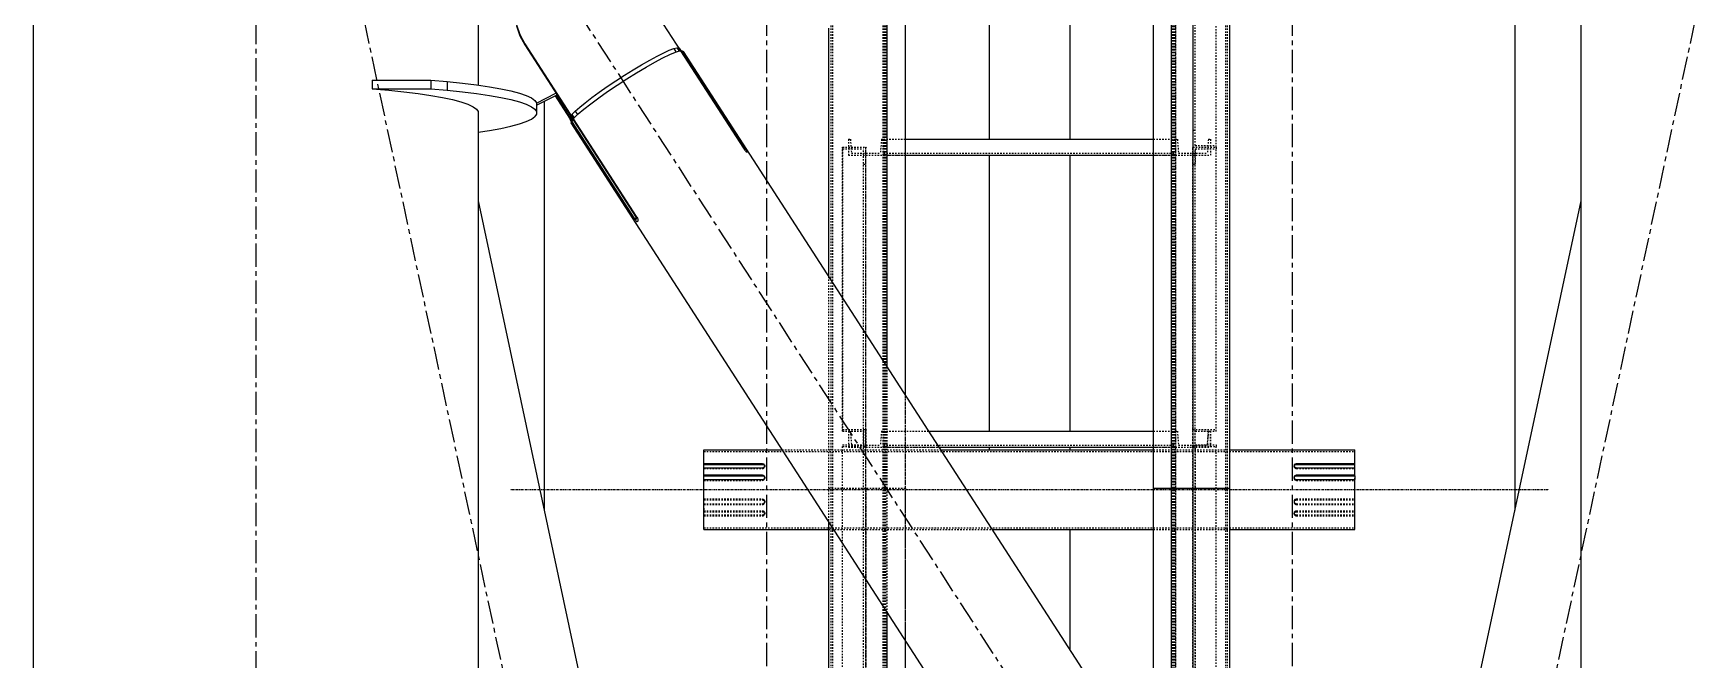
# Model space of a CAD drawing. Header units: millimetres. Extents: x 5143 to 30813, y 232 to 21408.
# Drawn here: x 22824 to 23392, y 15347 to 15562 of the extents above; entities that cross this region are included whole.
import ezdxf

# ---------------------------------------------------------------- set-up
doc = ezdxf.new("R2010")
doc.units = ezdxf.units.MM
doc.header["$LTSCALE"] = 0.25
for name, pattern in [('CENTER', [50.8, 31.75, -6.35, 6.35, -6.35]), ('XKITLINE00', [0]), ('XKITLINE02', [4, 2, -2]), ('XKITLINE03', [6, 3, -1, 1, -1])]:
    doc.linetypes.add(name, pattern=pattern)

msp = doc.modelspace()

# ---------------------------------------------------------------- linework, layer by layer
at = {"color": 8, "linetype": 'CENTER'}
for p, q in [((23075, 16877.2), (23075, 15209.12)), ((23255, 16877.2), (23255, 15209.12)), ((22900, 16010.75), (22900, 14354.32)), ((22900, 15740.27), (23075, 14920.27)), ((22900, 15740.27), (23430, 14920.27)), ((23430, 15740.27), (23255, 14920.27))]:
    msp.add_line(p, q, dxfattribs=at)
at = {"color": 1, "linetype": 'XKITLINE03'}
for p, q in [((23220.98, 16103.17), (23220.98, 15406.22)), ((23122.5, 15406.22), (23122.5, 16090.89)), ((23214.98, 16090.89), (23214.98, 15406.22)), ((23220.98, 15620.48), (23220.98, 15523.03)), ((23109, 15426.29), (23109, 15523.03)), ((23115, 15520.28), (23115, 15520.28)), ((23115, 15520.28), (23214.98, 15520.28)), ((23214.98, 15520.28), (23214.98, 15520.28)), ((23220.98, 15523.03), (23220.98, 15426.29)), ((23109, 15323.03), (23109, 15420.47)), ((23115, 15420.28), (23214.98, 15420.28)), ((23115, 15420.28), (23115, 15420.28)), ((23214.98, 15420.28), (23214.98, 15420.28)), ((23220.98, 15420.48), (23220.98, 15323.03)), ((23109, 15406.22), (23109, 13721.24)), ((23122.5, 13721.24), (23122.5, 15406.22)), ((23214.98, 15406.22), (23214.98, 13721.24)), ((23220.97, 15406.22), (23220.98, 13721.24)), ((23342.49, 15405.71), (22987.49, 15405.71))]:
    msp.add_line(p, q, dxfattribs=at)
at = {"color": 3, "linetype": 'XKITLINE02'}
for p, q in [((23115, 15406.22), (23115, 16090.89)), ((23115.85, 15406.22), (23115.85, 16090.89)), ((23122.5, 15406.22), (23122.5, 16090.89)), ((23214.13, 15406.22), (23214.13, 16090.89)), ((23214.53, 15406.22), (23214.53, 16090.12)), ((23214.98, 15406.22), (23214.98, 16090.89)), ((23215.06, 15406.22), (23215.06, 16090.06)), ((23232.3, 15406.22), (23232.3, 16090.06)), ((23232.83, 15406.22), (23232.83, 16090.12)), ((23207.48, 15406.22), (23207.48, 16028.83)), ((23122.5, 15406.22), (23122.5, 15976.69)), ((23207.48, 15406.22), (23207.48, 15763.1)), ((23220.98, 15626.28), (23220.98, 15528.83)), ((23221.78, 15523.61), (23221.78, 15626.28)), ((23220.98, 15620.48), (23220.98, 15523.03)), ((23228.98, 15523.03), (23228.98, 15621.06)), ((23114.92, 15406.22), (23114.92, 15582.49)), ((23115, 15406.22), (23115, 15583.87)), ((23115.45, 15406.22), (23115.45, 15583.02)), ((23097.68, 15406.22), (23097.68, 15565.26)), ((23097.15, 15406.22), (23097.15, 15564.72)), ((23103, 15525.78), (23103.68, 15525.78)), ((23103, 15525.78), (23103, 15520.28)), ((23103, 15525.78), (23103, 15520.28)), ((23103.68, 15525.78), (23104.06, 15520.98)), ((23103.68, 15525.78), (23104.06, 15520.98)), ((23114.32, 15525.78), (23113.94, 15520.98)), ((23114.32, 15525.78), (23113.94, 15520.98)), ((23114.32, 15525.78), (23115, 15525.78)), ((23115, 15525.78), (23115, 15520.28)), ((23115, 15525.78), (23115, 15520.28)), ((23115, 15520.28), (23115, 15525.78)), ((23115, 15525.78), (23122.5, 15525.78)), ((23207.48, 15525.78), (23214.98, 15525.78)), ((23214.98, 15525.78), (23214.98, 15520.28)), ((23214.98, 15525.78), (23215.66, 15525.78)), ((23214.98, 15525.78), (23214.98, 15520.28)), ((23214.98, 15520.28), (23214.98, 15525.78)), ((23215.66, 15525.78), (23216.04, 15520.98)), ((23215.66, 15525.78), (23216.04, 15520.98)), ((23220.98, 15528.83), (23220.98, 15523.03)), ((23220.98, 15528.83), (23221.78, 15528.83)), ((23226.3, 15525.78), (23225.92, 15520.98)), ((23226.3, 15525.78), (23225.92, 15520.98)), ((23226.3, 15525.78), (23226.98, 15525.78)), ((23226.98, 15525.78), (23226.98, 15520.28)), ((23226.98, 15525.78), (23226.98, 15520.28)), ((23101, 15425.71), (23101, 15523.03)), ((23101, 15523.03), (23109, 15523.03)), ((23101, 15522.44), (23101, 15425.71)), ((23101, 15522.44), (23108.2, 15522.44)), ((23103, 15520.28), (23115, 15520.28)), ((23104.06, 15520.98), (23113.94, 15520.98)), ((23108.2, 15420.46), (23108.2, 15522.44)), ((23109, 15420.46), (23109, 15523.03)), ((23115, 15520.98), (23214.98, 15520.98)), ((23115, 15520.28), (23122.5, 15520.28)), ((23207.48, 15520.28), (23214.98, 15520.28)), ((23214.98, 15520.28), (23226.98, 15520.28)), ((23216.04, 15520.98), (23225.92, 15520.98)), ((23220.98, 15523.03), (23228.98, 15523.03)), ((23220.98, 15517.2), (23220.98, 15523.03)), ((23220.98, 15523.03), (23228.98, 15523.03)), ((23220.98, 15420.46), (23220.98, 15520.98)), ((23221.78, 15523.61), (23228.98, 15523.61)), ((23221.78, 15522.44), (23221.78, 15517.2)), ((23221.78, 15522.44), (23228.98, 15522.44)), ((23221.78, 15420.46), (23221.78, 15522.44)), ((23228.98, 15523.03), (23228.98, 15522.44)), ((23228.98, 15425.71), (23228.98, 15523.03)), ((23108.2, 15517.2), (23109, 15517.2)), ((23220.98, 15517.2), (23221.78, 15517.2)), ((23096.3, 15406.22), (23096.3, 15478.55)), ((23116.3, 15406.22), (23116.3, 15447.61)), ((23122.5, 15406.22), (23122.5, 15438.02)), ((23101, 15426.29), (23109, 15426.29)), ((23101, 15425.71), (23108.2, 15425.71)), ((23103, 15425.78), (23103.68, 15425.78)), ((23103, 15425.78), (23103, 15420.28)), ((23103, 15425.78), (23103, 15420.28)), ((23103.68, 15425.78), (23104.06, 15420.98)), ((23103.68, 15425.78), (23104.06, 15420.98)), ((23108.2, 15323.61), (23108.2, 15426.28)), ((23108.2, 15426.28), (23109, 15426.28)), ((23108.2, 15425.71), (23108.2, 15420.46)), ((23109, 15426.29), (23109, 15420.46)), ((23109, 15323.03), (23109, 15426.28)), ((23114.32, 15425.78), (23113.94, 15420.98)), ((23114.32, 15425.78), (23113.94, 15420.98)), ((23114.32, 15425.78), (23115, 15425.78)), ((23115, 15420.28), (23115, 15425.78)), ((23115, 15425.78), (23130.41, 15425.78)), ((23115, 15425.78), (23115, 15420.28)), ((23115, 15425.78), (23115, 15420.28)), ((23207.48, 15425.78), (23214.98, 15425.78)), ((23214.98, 15420.28), (23214.98, 15425.78)), ((23214.98, 15425.78), (23214.98, 15420.28)), ((23214.98, 15425.78), (23215.66, 15425.78)), ((23214.98, 15425.78), (23214.98, 15420.28)), ((23215.66, 15425.78), (23216.04, 15420.98)), ((23215.66, 15425.78), (23216.04, 15420.98)), ((23220.98, 15426.29), (23228.98, 15426.29)), ((23220.98, 15420.48), (23220.98, 15426.28)), ((23220.98, 15426.28), (23221.78, 15426.28)), ((23221.78, 15323.61), (23221.78, 15426.28)), ((23221.78, 15425.71), (23228.98, 15425.71)), ((23225.92, 15420.98), (23226.3, 15425.78)), ((23226.3, 15425.78), (23225.92, 15420.98)), ((23226.3, 15425.78), (23226.98, 15425.78)), ((23226.98, 15420.28), (23226.98, 15425.78)), ((23226.98, 15425.78), (23226.98, 15420.28)), ((23053.5, 15418.75), (23276.47, 15418.75)), ((23080.28, 15419.35), (23134.57, 15419.35)), ((23101, 15323.03), (23101, 15421.06)), ((23101, 15421.06), (23108.2, 15421.06)), ((23101, 15420.47), (23109, 15420.47)), ((23103, 15420.28), (23115, 15420.28)), ((23104.06, 15420.98), (23113.94, 15420.98)), ((23108.2, 15420.46), (23109, 15420.46)), ((23115, 15420.98), (23214.98, 15420.98)), ((23115, 15420.28), (23133.97, 15420.28)), ((23207.48, 15420.28), (23214.98, 15420.28)), ((23207.48, 15419.35), (23233.68, 15419.35)), ((23214.98, 15420.28), (23226.98, 15420.28)), ((23216.04, 15420.98), (23225.92, 15420.98)), ((23220.98, 15420.98), (23220.98, 15328.83)), ((23220.98, 15420.48), (23228.98, 15420.48)), ((23220.98, 15323.03), (23220.98, 15420.48)), ((23220.98, 15420.46), (23221.78, 15420.46)), ((23221.78, 15421.06), (23228.98, 15421.06)), ((23221.78, 15420.98), (23221.78, 15328.83)), ((23228.98, 15421.06), (23228.98, 15420.48)), ((23228.98, 15323.03), (23228.98, 15421.06)), ((23053.5, 15414.36), (23053.5, 15416.69)), ((23053.5, 15413.46), (23053.5, 15415.6)), ((23053.5, 15412.97), (23073.5, 15412.97)), ((23073.5, 15413.25), (23073.5, 15412.97)), ((23073.5, 15412.97), (23073.77, 15413)), ((23073.77, 15413.29), (23073.77, 15413)), ((23073.77, 15413), (23074, 15413.1)), ((23074, 15414.53), (23074.02, 15414.51)), ((23074, 15413.1), (23074.19, 15413.26)), ((23074.31, 15413.46), (23074.19, 15413.26)), ((23074.35, 15413.68), (23074.31, 15413.46)), ((23074.35, 15413.68), (23074.33, 15413.82)), ((23074.35, 15413.96), (23074.35, 15413.68)), ((23255.62, 15413.96), (23255.62, 15413.68)), ((23255.62, 15413.68), (23255.65, 15413.82)), ((23255.62, 15413.68), (23255.66, 15413.46)), ((23255.66, 15413.46), (23255.78, 15413.26)), ((23255.78, 15413.26), (23255.97, 15413.11)), ((23255.97, 15413.11), (23256.21, 15413)), ((23256.21, 15413.29), (23256.21, 15413)), ((23256.21, 15413), (23256.47, 15412.97)), ((23256.47, 15413.25), (23256.47, 15412.97)), ((23256.47, 15412.97), (23276.47, 15412.97)), ((23276.47, 15413.46), (23276.47, 15414.36)), ((23053.5, 15408.88), (23073.5, 15408.88)), ((23053.5, 15402.24), (23053.5, 15406.22)), ((23073.5, 15409.18), (23073.5, 15408.88)), ((23073.5, 15408.88), (23073.77, 15408.92)), ((23073.77, 15408.92), (23074, 15409.05)), ((23074.04, 15409.09), (23074, 15409.05)), ((23074.04, 15409.09), (23074.19, 15409.23)), ((23074.31, 15409.45), (23074.19, 15409.23)), ((23074.35, 15409.7), (23074.31, 15409.45)), ((23074.35, 15409.7), (23074.33, 15409.84)), ((23074.35, 15409.98), (23074.35, 15409.7)), ((23096.3, 15406.22), (23116.3, 15406.22)), ((23096.3, 14943.1), (23096.3, 15406.22)), ((23096.3, 15406.22), (23116.3, 15406.22)), ((23097.15, 13721.24), (23097.15, 15406.22)), ((23097.68, 13721.24), (23097.68, 15406.22)), ((23114.92, 13721.24), (23114.92, 15406.22)), ((23115, 13721.24), (23115, 15406.22)), ((23115, 15406.22), (23122.5, 15406.22)), ((23115, 15406.22), (23122.5, 15406.22)), ((23115.45, 13721.24), (23115.45, 15406.22)), ((23115.85, 13721.24), (23115.85, 15406.22)), ((23116.3, 13723.56), (23116.3, 15406.22)), ((23122.5, 14302.1), (23122.5, 15406.22)), ((23207.48, 15406.22), (23214.98, 15406.22)), ((23207.48, 15406.22), (23214.98, 15406.22)), ((23214.13, 13721.24), (23214.13, 15406.22)), ((23214.53, 13721.24), (23214.52, 15406.22)), ((23214.98, 13721.24), (23214.98, 15406.22)), ((23215.06, 13721.24), (23215.06, 15406.22)), ((23232.3, 13721.24), (23232.29, 15406.22)), ((23232.83, 13721.24), (23232.82, 15406.22)), ((23255.62, 15409.98), (23255.62, 15409.7)), ((23255.62, 15409.7), (23255.65, 15409.84)), ((23255.62, 15409.7), (23255.66, 15409.45)), ((23255.66, 15409.45), (23255.78, 15409.23)), ((23255.78, 15409.23), (23255.94, 15409.09)), ((23255.94, 15409.09), (23255.97, 15409.05)), ((23255.97, 15409.05), (23256.21, 15408.92)), ((23256.21, 15408.92), (23256.47, 15408.88)), ((23256.47, 15409.18), (23256.47, 15408.88)), ((23256.47, 15408.88), (23276.47, 15408.88)), ((23276.47, 15409.18), (23276.47, 15410.92)), ((23276.47, 15402.24), (23276.47, 15406.22)), ((23053.5, 15402.53), (23073.5, 15402.53)), ((23053.5, 15402.24), (23073.5, 15402.24)), ((23053.5, 15400.92), (23073.5, 15400.92)), ((23053.5, 15400.64), (23073.5, 15400.64)), ((23073.5, 15402.53), (23073.77, 15402.49)), ((23073.5, 15402.53), (23073.5, 15402.24)), ((23073.5, 15402.24), (23073.77, 15402.17)), ((23073.5, 15400.92), (23073.77, 15400.96)), ((23073.5, 15400.92), (23073.5, 15400.64)), ((23073.5, 15400.64), (23073.77, 15400.68)), ((23073.77, 15402.49), (23074, 15402.36)), ((23073.77, 15402.17), (23074, 15402.08)), ((23073.77, 15400.96), (23074, 15401.07)), ((23073.77, 15400.96), (23073.77, 15400.68)), ((23073.77, 15400.68), (23074, 15400.79)), ((23074, 15402.36), (23074.04, 15402.33)), ((23074, 15402.08), (23074.19, 15401.9)), ((23074, 15401.07), (23074.19, 15401.25)), ((23074, 15400.79), (23074.19, 15400.97)), ((23074.04, 15402.33), (23074.19, 15402.18)), ((23074.19, 15402.18), (23074.31, 15401.96)), ((23074.19, 15401.9), (23074.31, 15401.68)), ((23074.31, 15401.47), (23074.19, 15401.25)), ((23074.31, 15401.19), (23074.19, 15400.97)), ((23074.31, 15401.96), (23074.35, 15401.72)), ((23074.35, 15401.72), (23074.31, 15401.47)), ((23074.31, 15401.68), (23074.35, 15401.44)), ((23074.35, 15401.44), (23074.31, 15401.19)), ((23074.35, 15401.72), (23074.35, 15401.44)), ((23255.66, 15401.96), (23255.62, 15401.72)), ((23255.62, 15401.72), (23255.66, 15401.47)), ((23255.62, 15401.72), (23255.62, 15401.44)), ((23255.66, 15401.68), (23255.62, 15401.44)), ((23255.62, 15401.44), (23255.66, 15401.19)), ((23255.78, 15402.18), (23255.66, 15401.96)), ((23255.78, 15401.9), (23255.66, 15401.68)), ((23255.66, 15401.47), (23255.78, 15401.25)), ((23255.66, 15401.19), (23255.78, 15400.97)), ((23255.78, 15402.18), (23255.94, 15402.33)), ((23255.78, 15401.9), (23255.97, 15402.08)), ((23255.78, 15401.25), (23255.97, 15401.07)), ((23255.78, 15400.97), (23255.97, 15400.79)), ((23255.97, 15402.36), (23255.94, 15402.33)), ((23255.97, 15402.36), (23256.21, 15402.49)), ((23255.97, 15402.08), (23256.21, 15402.17)), ((23255.97, 15401.07), (23256.21, 15400.96)), ((23255.97, 15400.79), (23256.21, 15400.68)), ((23256.21, 15402.49), (23256.47, 15402.53)), ((23256.21, 15402.17), (23256.47, 15402.24)), ((23256.21, 15400.96), (23256.47, 15400.92)), ((23256.21, 15400.96), (23256.21, 15400.68)), ((23256.21, 15400.68), (23256.47, 15400.64)), ((23256.47, 15402.53), (23276.47, 15402.53)), ((23256.47, 15402.53), (23256.47, 15402.24)), ((23256.47, 15402.24), (23276.47, 15402.24)), ((23256.47, 15400.92), (23276.47, 15400.92)), ((23256.47, 15400.92), (23256.47, 15400.64)), ((23256.47, 15400.64), (23276.47, 15400.64)), ((23053.5, 15399.33), (23053.5, 15398.16)), ((23053.5, 15398.44), (23073.5, 15398.44)), ((23053.5, 15398.16), (23073.5, 15398.16)), ((23053.5, 15397.05), (23073.5, 15397.05)), ((23053.5, 15396.76), (23073.5, 15396.76)), ((23073.5, 15398.44), (23073.77, 15398.41)), ((23073.5, 15398.44), (23073.5, 15398.16)), ((23073.5, 15398.16), (23073.77, 15398.13)), ((23073.5, 15397.05), (23073.77, 15397.08)), ((23073.5, 15397.05), (23073.5, 15396.76)), ((23073.5, 15396.76), (23073.77, 15396.8)), ((23073.77, 15398.41), (23074, 15398.31)), ((23073.77, 15398.41), (23073.77, 15398.13)), ((23073.77, 15398.13), (23074, 15398.03)), ((23073.77, 15397.08), (23074, 15397.17)), ((23073.77, 15396.8), (23074, 15396.88)), ((23074, 15398.31), (23074.19, 15398.15)), ((23074, 15398.03), (23074.19, 15397.87)), ((23074, 15397.17), (23074.04, 15397.19)), ((23074, 15396.88), (23074.19, 15397.04)), ((23074.04, 15397.19), (23074.19, 15397.32)), ((23074.19, 15398.15), (23074.31, 15397.96)), ((23074.19, 15397.87), (23074.31, 15397.68)), ((23074.31, 15397.52), (23074.19, 15397.32)), ((23074.31, 15397.24), (23074.19, 15397.04)), ((23074.31, 15397.96), (23074.35, 15397.74)), ((23074.35, 15397.46), (23074.31, 15397.68)), ((23074.33, 15397.6), (23074.31, 15397.52)), ((23074.35, 15397.46), (23074.31, 15397.24)), ((23074.35, 15397.74), (23074.33, 15397.6)), ((23074.35, 15397.74), (23074.35, 15397.46)), ((23255.66, 15397.96), (23255.62, 15397.74)), ((23255.62, 15397.74), (23255.65, 15397.6)), ((23255.62, 15397.74), (23255.62, 15397.46)), ((23255.62, 15397.46), (23255.66, 15397.68)), ((23255.62, 15397.46), (23255.66, 15397.24)), ((23255.65, 15397.6), (23255.66, 15397.52)), ((23255.78, 15398.15), (23255.66, 15397.96)), ((23255.78, 15397.87), (23255.66, 15397.68)), ((23255.66, 15397.52), (23255.78, 15397.32)), ((23255.66, 15397.24), (23255.78, 15397.04)), ((23255.78, 15398.15), (23255.97, 15398.31)), ((23255.78, 15397.87), (23255.97, 15398.03)), ((23255.78, 15397.32), (23255.94, 15397.19)), ((23255.78, 15397.04), (23255.97, 15396.89)), ((23255.94, 15397.19), (23255.97, 15397.17)), ((23255.97, 15398.31), (23256.21, 15398.41)), ((23255.97, 15398.03), (23256.21, 15398.13)), ((23255.97, 15397.17), (23256.21, 15397.08)), ((23255.97, 15396.89), (23256.21, 15396.8)), ((23256.21, 15398.41), (23256.47, 15398.44)), ((23256.21, 15398.41), (23256.21, 15398.13)), ((23256.21, 15398.13), (23256.47, 15398.16)), ((23256.21, 15397.08), (23256.47, 15397.05)), ((23256.21, 15396.8), (23256.47, 15396.76)), ((23256.47, 15398.44), (23276.47, 15398.44)), ((23256.47, 15398.44), (23256.47, 15398.16)), ((23256.47, 15398.16), (23276.47, 15398.16)), ((23256.47, 15397.05), (23276.47, 15397.05)), ((23256.47, 15397.05), (23256.47, 15396.76)), ((23256.47, 15396.76), (23276.47, 15396.76)), ((23053.5, 15393.64), (23053.5, 15393.75)), ((23053.5, 15392.67), (23276.47, 15392.67)), ((23096.3, 15392.07), (23152.2, 15392.07)), ((23207.48, 15392.07), (23233.67, 15392.07)), ((23276.47, 15393.64), (23276.47, 15393.75))]:
    msp.add_line(p, q, dxfattribs=at)
at = {"color": 7, "linetype": 'XKITLINE00'}
for p, q in [((23122.5, 15438.02), (23122.5, 15717.45)), ((23207.48, 15406.22), (23207.48, 15717.45)), ((23213.68, 15406.22), (23213.68, 15717.45)), ((23233.68, 15406.22), (23233.68, 15717.45)), ((23116.3, 15447.61), (23116.3, 15583.87)), ((23096.3, 15478.55), (23096.3, 15563.87)), ((23122.5, 15525.78), (23207.48, 15525.78)), ((23122.5, 15520.28), (23207.48, 15520.28)), ((23130.41, 15425.78), (23207.48, 15425.78)), ((23053.5, 15419.35), (23080.28, 15419.35)), ((23053.5, 15413.46), (23053.5, 15419.35)), ((23133.97, 15420.28), (23207.48, 15420.28)), ((23134.57, 15419.35), (23207.48, 15419.35)), ((23233.68, 15419.35), (23276.47, 15419.35)), ((23276.47, 15413.46), (23276.47, 15419.35)), ((23053.5, 15414.66), (23073.5, 15414.66)), ((23053.5, 15414.36), (23073.5, 15414.36)), ((23053.5, 15410.49), (23053.5, 15413.46)), ((23053.5, 15413.25), (23073.5, 15413.25)), ((23073.5, 15414.66), (23073.77, 15414.61)), ((23073.5, 15414.66), (23073.5, 15414.36)), ((23073.5, 15414.36), (23073.77, 15414.33)), ((23073.5, 15413.25), (23073.77, 15413.29)), ((23073.77, 15414.61), (23074, 15414.53)), ((23073.77, 15414.33), (23074, 15414.24)), ((23073.77, 15413.29), (23074, 15413.39)), ((23074, 15414.24), (23074.04, 15414.22)), ((23074, 15413.39), (23074.19, 15413.54)), ((23074.02, 15414.51), (23074.19, 15414.37)), ((23074.04, 15414.22), (23074.19, 15414.09)), ((23074.19, 15414.37), (23074.31, 15414.18)), ((23074.19, 15414.09), (23074.31, 15413.9)), ((23074.31, 15413.74), (23074.19, 15413.54)), ((23074.31, 15414.18), (23074.35, 15413.96)), ((23074.35, 15413.96), (23074.31, 15413.74)), ((23074.33, 15413.82), (23074.31, 15413.9)), ((23255.66, 15414.18), (23255.62, 15413.96)), ((23255.62, 15413.96), (23255.66, 15413.74)), ((23255.65, 15413.82), (23255.66, 15413.9)), ((23255.78, 15414.37), (23255.66, 15414.18)), ((23255.78, 15414.09), (23255.66, 15413.9)), ((23255.66, 15413.74), (23255.78, 15413.54)), ((23255.78, 15414.37), (23255.97, 15414.53)), ((23255.78, 15414.09), (23255.94, 15414.22)), ((23255.78, 15413.54), (23255.97, 15413.39)), ((23255.94, 15414.22), (23255.97, 15414.24)), ((23255.97, 15414.53), (23256.21, 15414.61)), ((23255.97, 15414.24), (23256.21, 15414.33)), ((23255.97, 15413.39), (23256.21, 15413.29)), ((23256.21, 15414.61), (23256.47, 15414.66)), ((23256.21, 15414.33), (23256.47, 15414.36)), ((23256.21, 15413.29), (23256.47, 15413.25)), ((23256.47, 15414.66), (23276.47, 15414.66)), ((23256.47, 15414.66), (23256.47, 15414.36)), ((23256.47, 15414.36), (23276.47, 15414.36)), ((23256.47, 15413.25), (23276.47, 15413.25)), ((23276.47, 15410.49), (23276.47, 15413.46)), ((23053.5, 15410.78), (23073.5, 15410.78)), ((23053.5, 15410.49), (23073.5, 15410.49)), ((23053.5, 15409.18), (23053.5, 15410.49)), ((23053.5, 15406.22), (23053.5, 15409.18)), ((23053.5, 15409.18), (23073.5, 15409.18)), ((23053.5, 15400.25), (23053.5, 15406.22)), ((23073.5, 15410.78), (23073.77, 15410.74)), ((23073.5, 15410.78), (23073.5, 15410.49)), ((23073.5, 15410.49), (23073.77, 15410.46)), ((23073.5, 15409.18), (23073.77, 15409.24)), ((23073.77, 15410.74), (23074, 15410.62)), ((23073.77, 15410.74), (23073.77, 15410.46)), ((23073.77, 15410.46), (23074, 15410.34)), ((23073.77, 15409.24), (23074, 15409.33)), ((23074, 15410.62), (23074.19, 15410.45)), ((23074, 15410.34), (23074.19, 15410.17)), ((23074, 15409.33), (23074.19, 15409.51)), ((23074.19, 15410.45), (23074.31, 15410.22)), ((23074.19, 15410.17), (23074.31, 15409.94)), ((23074.31, 15409.73), (23074.19, 15409.51)), ((23074.31, 15410.22), (23074.35, 15409.98)), ((23074.35, 15409.98), (23074.31, 15409.73)), ((23074.33, 15409.84), (23074.31, 15409.94)), ((23207.48, 15406.22), (23213.67, 15406.22)), ((23207.48, 15306.54), (23207.48, 15406.22)), ((23207.48, 15406.22), (23213.67, 15406.22)), ((23213.67, 15406.22), (23233.67, 15406.22)), ((23213.68, 15296.95), (23213.67, 15406.22)), ((23213.68, 15406.22), (23233.68, 15406.22)), ((23233.68, 15266.01), (23233.67, 15406.22)), ((23255.66, 15410.23), (23255.62, 15409.98)), ((23255.62, 15409.98), (23255.66, 15409.73)), ((23255.65, 15409.84), (23255.66, 15409.94)), ((23255.78, 15410.45), (23255.66, 15410.23)), ((23255.78, 15410.17), (23255.66, 15409.94)), ((23255.66, 15409.73), (23255.78, 15409.51)), ((23255.78, 15410.45), (23255.97, 15410.62)), ((23255.78, 15410.17), (23255.97, 15410.34)), ((23255.78, 15409.51), (23255.97, 15409.33)), ((23255.97, 15410.62), (23256.21, 15410.74)), ((23255.97, 15410.34), (23256.21, 15410.46)), ((23255.97, 15409.33), (23256.21, 15409.24)), ((23256.21, 15410.74), (23256.47, 15410.78)), ((23256.21, 15410.74), (23256.21, 15410.46)), ((23256.21, 15410.46), (23256.47, 15410.49)), ((23256.21, 15409.24), (23256.47, 15409.18)), ((23256.47, 15410.78), (23276.47, 15410.78)), ((23256.47, 15410.78), (23256.47, 15410.49)), ((23256.47, 15410.49), (23276.47, 15410.49)), ((23256.47, 15409.18), (23276.47, 15409.18)), ((23276.47, 15410.49), (23276.47, 15409.18)), ((23276.47, 15406.22), (23276.47, 15409.18)), ((23276.47, 15400.25), (23276.47, 15406.22)), ((23053.5, 15393.64), (23053.5, 15400.25)), ((23276.47, 15393.64), (23276.47, 15400.25)), ((23096.3, 14943.1), (23096.3, 15394.56)), ((23053.5, 15392.07), (23053.5, 15393.64)), ((23053.5, 15392.07), (23096.3, 15392.07)), ((23152.2, 15392.07), (23207.48, 15392.07)), ((23233.67, 15392.07), (23276.47, 15392.07)), ((23276.47, 15392.07), (23276.47, 15393.64)), ((23116.3, 14943.1), (23116.3, 15363.62)), ((23122.5, 14943.1), (23122.5, 15354.03))]:
    msp.add_line(p, q, dxfattribs=at)
at = {"color": 8, "linetype": 'XKITLINE00'}
for p, q in [((23331.2, 15706.65), (23331.2, 15398.75)), ((23353.8, 15704.03), (23353.8, 15132.31)), ((22823.8, 15691.81), (22823.8, 14354.32)), ((22976.19, 15637.34), (22976.2, 15544.33)), ((23151.2, 15620.28), (23151.2, 15525.78)), ((23178.8, 15620.28), (23178.8, 15525.78)), ((23028.85, 15581.81), (23045.46, 15556.1)), ((22989.32, 15565.01), (22990.46, 15561.63)), ((22989.32, 15564.63), (22990.46, 15561.24)), ((22990.46, 15561.63), (22990.46, 15561.24)), ((22990.46, 15561.63), (22992.14, 15558.47)), ((22990.46, 15561.24), (22992.14, 15558.09)), ((22992.14, 15558.47), (23008.77, 15532.75)), ((22992.14, 15558.47), (22992.14, 15558.09)), ((22992.14, 15558.09), (23030.35, 15498.97)), ((23034.94, 15552.86), (23037.48, 15554.24)), ((23036.74, 15552.23), (23039.48, 15553.68)), ((23037.48, 15554.24), (23039.73, 15555.38)), ((23039.48, 15553.68), (23041.85, 15554.83)), ((23039.73, 15555.38), (23041.65, 15556.25)), ((23041.65, 15556.25), (23043.18, 15556.83)), ((23041.85, 15554.83), (23043.78, 15555.64)), ((23043.18, 15556.83), (23044.28, 15557.12)), ((23043.18, 15556.83), (23043.92, 15555.69)), ((23043.78, 15555.64), (23045.19, 15556.08)), ((23044.28, 15557.12), (23044.99, 15556.02)), ((23044.84, 15557.06), (23044.91, 15557.1)), ((23044.91, 15557.1), (23045.07, 15556.99)), ((23044.91, 15557.1), (23045.71, 15555.85)), ((23045.07, 15556.99), (23045.78, 15555.89)), ((23045.19, 15556.08), (23045.47, 15556.1)), ((23045.47, 15556.1), (23067.06, 15522.7)), ((23045.66, 15555.81), (23046.1, 15556.1)), ((23045.66, 15555.81), (23045.71, 15555.85)), ((23046.1, 15556.1), (23046.35, 15555.83)), ((23046.1, 15556.1), (23067.69, 15522.7)), ((23046.35, 15555.83), (23322.11, 15129.19)), ((23026.31, 15547.69), (23029.29, 15549.55)), ((23027.12, 15546.5), (23030.46, 15548.58)), ((23029.29, 15549.55), (23032.19, 15551.29)), ((23030.46, 15548.58), (23033.7, 15550.51)), ((23032.19, 15551.29), (23034.94, 15552.86)), ((23033.7, 15550.51), (23036.74, 15552.23)), ((22939.95, 15546.04), (22959.95, 15546.04)), ((22939.95, 15546.04), (22939.95, 15543.07)), ((22939.95, 15543.07), (22945.55, 15542.58)), ((22939.95, 15543.07), (22959.95, 15543.07)), ((22945.55, 15542.58), (22950.79, 15542.04)), ((22959.95, 15546.04), (22965.55, 15545.56)), ((22959.95, 15546.04), (22959.95, 15543.07)), ((22959.95, 15543.07), (22965.55, 15542.58)), ((22965.55, 15545.56), (22970.79, 15545.02)), ((22965.55, 15545.56), (22965.55, 15542.58)), ((22965.55, 15542.58), (22970.79, 15542.04)), ((22970.79, 15545.02), (22975.63, 15544.41)), ((22975.63, 15544.41), (22980.04, 15543.76)), ((22980.04, 15543.76), (22983.97, 15543.06)), ((22983.97, 15543.06), (22987.4, 15542.32)), ((22987.4, 15542.32), (22990.3, 15541.54)), ((23017.5, 15540), (23020.54, 15542.14)), ((23017.68, 15541.88), (23020.43, 15543.81)), ((23020.43, 15543.81), (23023.33, 15545.76)), ((23020.54, 15542.14), (23023.78, 15544.33)), ((23023.33, 15545.76), (23026.31, 15547.69)), ((23023.78, 15544.33), (23027.12, 15546.5)), ((22950.79, 15542.04), (22955.63, 15541.44)), ((22955.63, 15541.44), (22960.04, 15540.79)), ((22960.04, 15540.79), (22963.97, 15540.09)), ((22963.97, 15540.09), (22967.4, 15539.34)), ((22967.4, 15539.34), (22970.3, 15538.57)), ((22970.3, 15538.57), (22972.65, 15537.76)), ((22970.79, 15542.04), (22975.63, 15541.44)), ((22972.65, 15537.76), (22974.43, 15536.93)), ((22974.43, 15536.93), (22975.62, 15536.08)), ((22975.63, 15541.44), (22980.04, 15540.79)), ((22980.04, 15540.79), (22983.97, 15540.09)), ((22983.97, 15540.09), (22987.4, 15539.34)), ((22987.4, 15539.34), (22990.3, 15538.57)), ((22990.3, 15541.54), (22992.65, 15540.74)), ((22990.3, 15538.57), (22992.65, 15537.76)), ((22992.65, 15540.74), (22994.43, 15539.91)), ((22992.65, 15537.76), (22994.43, 15536.93)), ((22994.43, 15539.91), (22995.62, 15539.06)), ((22994.43, 15536.93), (22995.62, 15536.08)), ((22995.62, 15539.06), (22996.22, 15538.2)), ((22996.22, 15538.17), (23002.85, 15541.53)), ((22996.22, 15537.4), (23003.22, 15540.95)), ((22996.22, 15538.2), (22996.22, 15535.23)), ((22998.8, 15538.71), (22998.8, 15398.75)), ((23002.6, 15540.64), (23007.52, 15533.02)), ((23002.79, 15540.73), (23007.61, 15533.26)), ((23009.44, 15535.38), (23010.97, 15536.74)), ((23010.97, 15536.74), (23012.89, 15538.3)), ((23012.38, 15536.09), (23014.75, 15537.96)), ((23012.89, 15538.3), (23015.14, 15540.03)), ((23014.75, 15537.96), (23017.5, 15540)), ((23015.14, 15540.03), (23017.68, 15541.88)), ((22975.62, 15536.08), (22976.22, 15535.23)), ((22976.2, 15535.26), (22976.2, 14963.53)), ((22976.22, 15534.36), (22976.2, 15534.33)), ((22976.22, 15535.23), (22976.22, 15534.36)), ((22987.4, 15530.25), (22990.3, 15531.02)), ((22990.3, 15531.02), (22992.65, 15531.83)), ((22992.65, 15531.83), (22994.43, 15532.66)), ((22994.43, 15532.66), (22995.62, 15533.51)), ((22995.62, 15536.08), (22996.22, 15535.23)), ((22996.22, 15534.37), (22995.62, 15533.51)), ((22996.22, 15535.23), (22996.22, 15534.37)), ((23007.55, 15533.13), (23007.49, 15532.88)), ((23007.49, 15532.88), (23007.55, 15532.7)), ((23007.71, 15533.45), (23007.55, 15533.13)), ((23007.55, 15533.13), (23008.26, 15532.03)), ((23007.55, 15532.7), (23008.09, 15531.86)), ((23007.71, 15533.45), (23007.96, 15533.61)), ((23007.71, 15533.45), (23008.52, 15532.2)), ((23008.13, 15531.95), (23007.88, 15531.36)), ((23007.88, 15531.36), (23283.64, 15104.72)), ((23008.13, 15531.95), (23008.77, 15532.36)), ((23008.13, 15531.95), (23029.72, 15498.55)), ((23009.44, 15535.38), (23008.33, 15534.26)), ((23008.33, 15534.26), (23009.07, 15533.12)), ((23008.52, 15532.2), (23008.77, 15532.36)), ((23009.04, 15533.09), (23008.77, 15532.77)), ((23008.77, 15532.77), (23030.36, 15499.36)), ((23008.77, 15532.75), (23008.77, 15532.6)), ((23008.77, 15532.6), (23008.84, 15532.66)), ((23008.77, 15532.6), (23030.35, 15499.2)), ((23009.04, 15533.09), (23010.46, 15534.45)), ((23009.44, 15535.38), (23010.2, 15534.2)), ((23010.46, 15534.45), (23012.38, 15536.09)), ((22976.2, 15528.24), (22980.04, 15528.8)), ((22980.04, 15528.8), (22983.97, 15529.5)), ((22983.97, 15529.5), (22987.4, 15530.25)), ((23067.06, 15522.7), (23067.27, 15522.38)), ((23067.25, 15522.42), (23067.68, 15522.69)), ((23067.27, 15522.38), (23067.5, 15522.08)), ((23067.48, 15522.12), (23067.89, 15522.38)), ((23067.5, 15522.08), (23067.72, 15521.82)), ((23067.69, 15522.7), (23067.9, 15522.38)), ((23067.72, 15521.82), (23067.92, 15521.61)), ((23067.9, 15522.38), (23068.08, 15522.09)), ((23067.92, 15521.61), (23068.1, 15521.47)), ((23068.08, 15522.09), (23068.24, 15521.85)), ((23068.1, 15521.47), (23068.23, 15521.4)), ((23068.23, 15521.4), (23068.32, 15521.4)), ((23068.24, 15521.85), (23068.3, 15521.74)), ((23068.3, 15521.74), (23068.33, 15521.64)), ((23068.35, 15521.49), (23068.32, 15521.4)), ((23068.33, 15521.64), (23068.35, 15521.49)), ((23151.2, 15520.28), (23151.2, 15425.78)), ((23178.8, 15520.28), (23178.8, 15425.78)), ((22976.2, 15504.65), (23010.92, 15341.95)), ((23353.8, 15504.65), (23319.07, 15341.95)), ((23029.72, 15498.55), (23030.53, 15499.07)), ((23029.72, 15498.55), (23029.93, 15498.24)), ((23029.93, 15498.24), (23030.7, 15498.73)), ((23029.93, 15498.24), (23030.14, 15497.96)), ((23030.14, 15497.96), (23030.32, 15497.74)), ((23030.32, 15497.74), (23030.41, 15497.64)), ((23030.35, 15499.2), (23030.42, 15499.26)), ((23030.35, 15499.2), (23030.35, 15498.97)), ((23030.35, 15498.97), (23030.53, 15499.08)), ((23030.36, 15499.36), (23030.55, 15499.03)), ((23030.41, 15497.64), (23030.5, 15497.59)), ((23030.5, 15497.59), (23030.67, 15497.53)), ((23030.55, 15499.03), (23030.72, 15498.69)), ((23030.67, 15497.53), (23030.81, 15497.55)), ((23030.72, 15498.69), (23030.84, 15498.37)), ((23030.9, 15497.66), (23030.81, 15497.55)), ((23030.84, 15498.37), (23030.91, 15498.08)), ((23030.93, 15497.84), (23030.9, 15497.66)), ((23030.91, 15498.08), (23030.93, 15497.84)), ((23151.2, 15420.28), (23151.2, 15419.35)), ((23178.8, 15420.28), (23178.8, 15419.35)), ((23178.8, 15392.07), (23178.8, 15350.92))]:
    msp.add_line(p, q, dxfattribs=at)
at = {"color": 1, "linetype": 'XKITLINE00'}
for centre in [(23109, 15523.03), (23115, 15520.28), (23115, 15520.28), (23214.98, 15520.28), (23214.98, 15520.28), (23220.98, 15523.03), (23220.98, 15523.03), (23109, 15426.29), (23220.98, 15426.29), (23109, 15420.47), (23115, 15420.28), (23115, 15420.28), (23214.98, 15420.28), (23214.98, 15420.28), (23220.98, 15420.48), (22987.49, 15405.71), (23109, 15406.22), (23122.5, 15406.22), (23122.5, 15406.22), (23214.98, 15406.22), (23214.98, 15406.22), (23220.97, 15406.22), (23220.98, 15406.22), (23342.49, 15405.71)]:
    msp.add_circle(centre, 0.05, dxfattribs=at)

doc.saveas('drawing.dxf')
